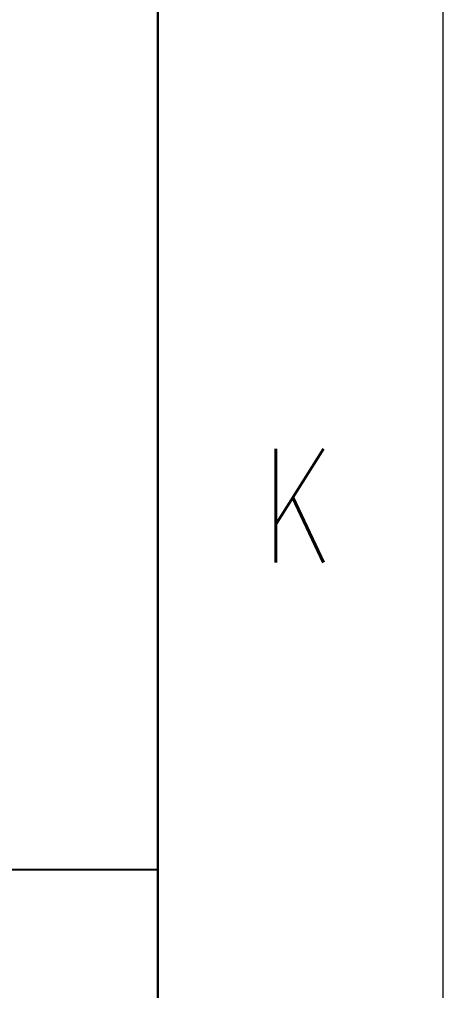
# Model space of a CAD drawing. Header units: inches. Extents: x 21 to 120937, y -15239 to 12027.
# Drawn here: x 925.85 to 936.57, y 1049.13 to 1073.69 of the extents above; entities that cross this region are included whole.
import ezdxf

# ---------------------------------------------------------------- set-up
doc = ezdxf.new("R2010")
doc.units = ezdxf.units.IN
doc.header["$MEASUREMENT"] = 0
doc.layers.add('TEG BORDER', color=7, linetype='Continuous')
doc.styles.add('TEG BORDER', font='txt_qlt.shx', dxfattribs={"width": 0.7, "bigfont": 'hztxt.shx'})

# ---------------------------------------------------------------- blocks, each defined once
blk = doc.blocks.new('240 BORDER A2')
blk.add_line((589, 5), (589, 116))
at = {"color": 5, "lineweight": 15}
blk.add_lwpolyline([(0, 420), (594, 420), (594, 0), (0, 0)], close=True, dxfattribs=at)
blk.add_lwpolyline([(5, 415), (589, 415), (589, 5), (5, 5)], close=True)
at = {"layer": 'TEG BORDER'}
blk.add_line((489, 46), (589, 46), dxfattribs=at)
at = {"insert": (592.09, 53.389), "char_height": 2, "width": 2, "attachment_point": 3, "style": 'TEG BORDER'}
blk.add_mtext('K', dxfattribs=at)

msp = doc.modelspace()

# ---------------------------------------------------------------- block references
at = {"xscale": 1.44, "yscale": 1.44, "zscale": 1.44}
msp.add_blockref('240 BORDER A2', (81.184, 985.952), dxfattribs=at)

doc.saveas('drawing.dxf')
